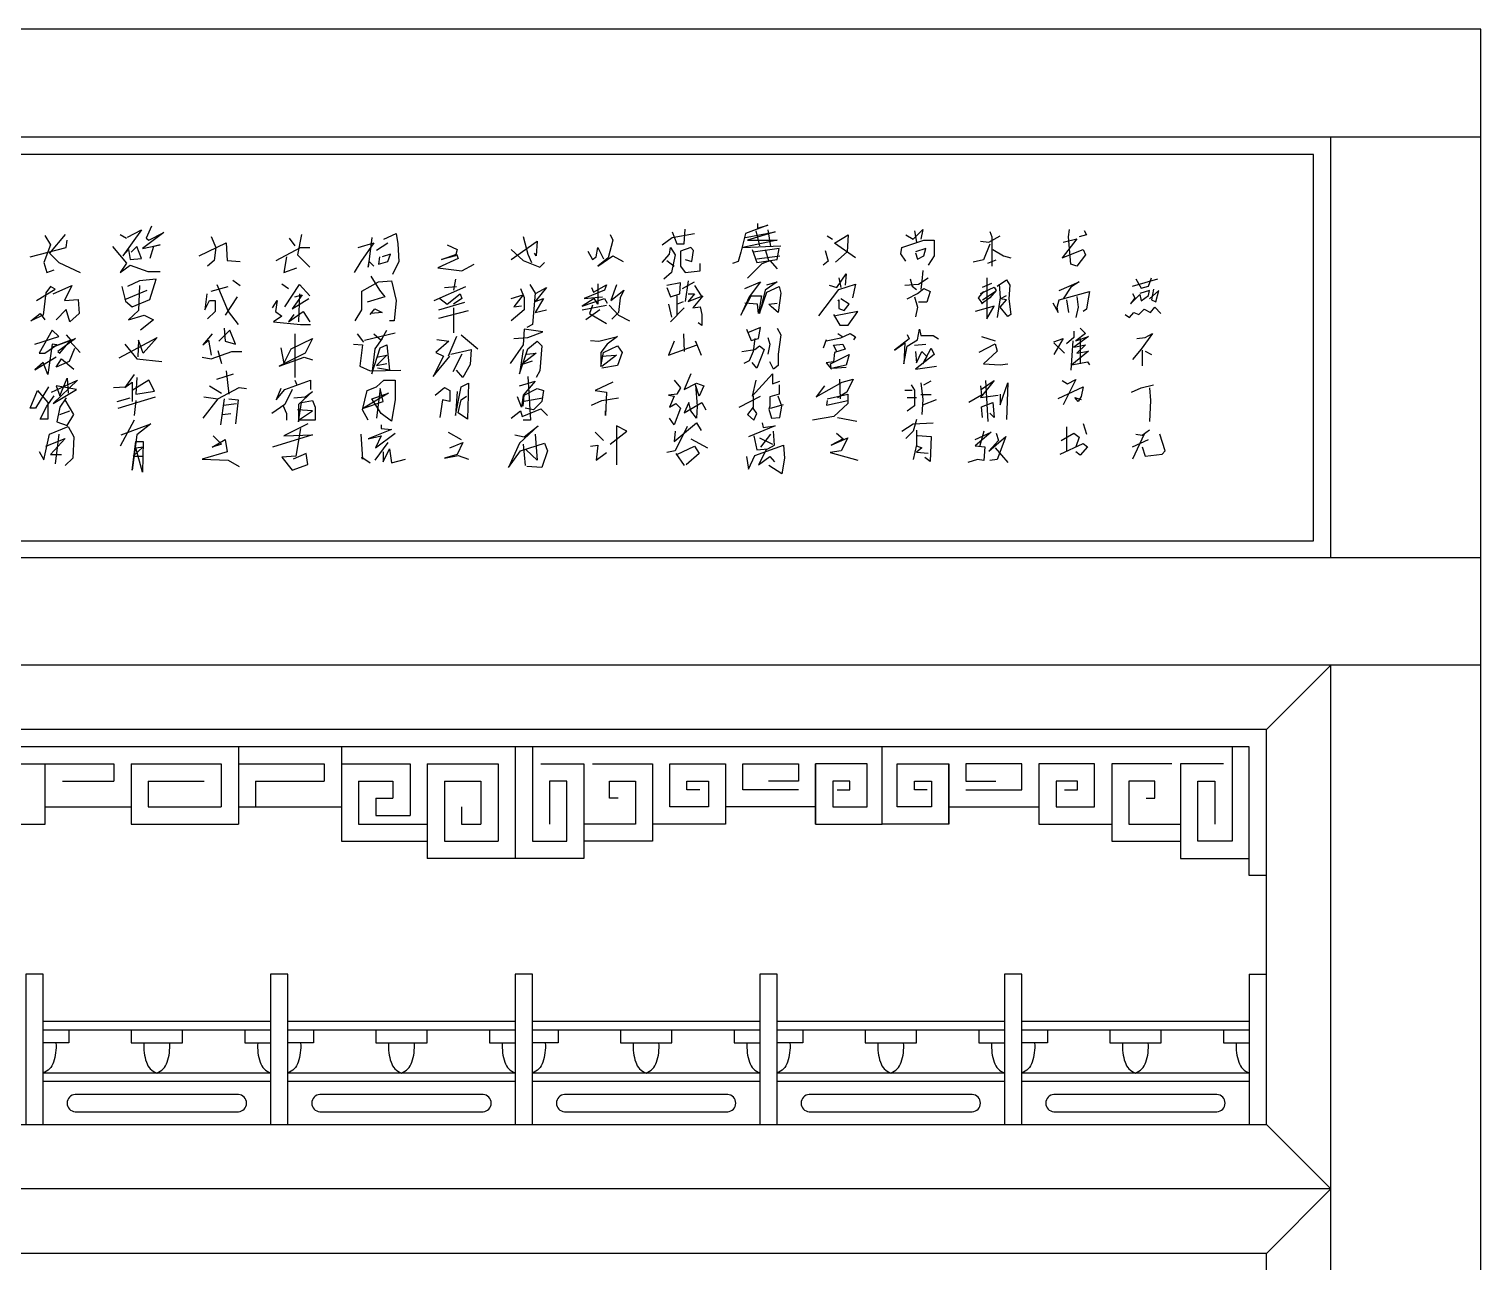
# Model space of a CAD drawing. Header units: metres. Extents: x 1185 to 5185, y 570 to 4070.
# Drawn here: x 3776 to 5185, y 2874 to 4070 of the extents above; entities that cross this region are included whole.
import ezdxf

# ---------------------------------------------------------------- set-up
doc = ezdxf.new("R2010")
doc.units = ezdxf.units.M
for name, color, linetype in [('3', 3, 'Continuous'), ('4', 4, 'Continuous'), ('7', 7, 'Continuous')]:
    doc.layers.add(name, color=color, linetype=linetype)

msp = doc.modelspace()

# ---------------------------------------------------------------- linework, layer by layer
at = {"layer": '3'}
for p, q in [((3978.69, 3374.01), (3978.69, 3299.02)), ((4078.68, 3374.01), (4078.68, 3282.35)), ((4247.42, 3374.01), (4247.42, 3265.69)), ((3732.87, 3357.35), (3857.86, 3357.35)), ((3857.86, 3357.35), (3857.86, 3340.68)), ((3874.53, 3357.35), (3874.53, 3299.02)), ((3874.53, 3357.35), (3962.02, 3357.35)), ((3962.02, 3357.35), (3962.02, 3315.68)), ((3978.69, 3357.35), (4062.01, 3357.35)), ((4062.01, 3357.35), (4062.01, 3340.68)), ((4078.68, 3357.35), (4145.34, 3357.35)), ((4145.34, 3357.35), (4145.34, 3307.35)), ((4162.01, 3357.35), (4230.75, 3357.35)), ((4162.01, 3357.35), (4162.01, 3265.69)), ((4230.75, 3357.35), (4230.75, 3282.35)), ((4397.41, 3357.35), (4451.57, 3357.35)), ((4397.41, 3315.68), (4397.41, 3357.35)), ((4451.57, 3357.35), (4451.57, 3299.02)), ((4755.71, 3357.35), (4755.71, 3299.02)), ((4809.87, 3357.35), (4755.71, 3357.35)), ((4809.87, 3315.68), (4809.87, 3357.35)), ((3807.87, 3340.68), (3857.86, 3340.68)), ((3891.19, 3340.68), (3891.19, 3315.68)), ((3891.19, 3340.68), (3945.36, 3340.68)), ((3995.35, 3340.68), (4062.01, 3340.68)), ((3995.35, 3340.68), (3995.35, 3315.68)), ((4095.35, 3340.68), (4095.35, 3299.02)), ((4095.35, 3340.68), (4128.68, 3340.68)), ((4128.68, 3340.68), (4128.68, 3324.01)), ((4178.67, 3340.68), (4214.09, 3340.68)), ((4178.67, 3340.68), (4178.67, 3282.35)), ((4214.09, 3340.68), (4214.09, 3299.02)), ((4414.07, 3340.68), (4434.9, 3340.68)), ((4414.07, 3332.35), (4414.07, 3340.68)), ((4434.9, 3340.68), (4434.9, 3315.68)), ((4772.38, 3340.68), (4772.38, 3315.68)), ((4793.21, 3340.68), (4772.38, 3340.68)), ((4793.21, 3332.35), (4793.21, 3340.68)), ((4426.57, 3332.35), (4414.07, 3332.35)), ((4780.71, 3332.35), (4793.21, 3332.35)), ((3791.2, 3315.68), (3874.53, 3315.68)), ((3891.19, 3315.68), (3962.02, 3315.68)), ((3978.69, 3315.68), (4078.68, 3315.68)), ((4112.01, 3324.01), (4112.01, 3307.35)), ((4112.01, 3324.01), (4128.68, 3324.01)), ((4195.34, 3315.68), (4195.34, 3299.02)), ((4434.9, 3315.68), (4397.41, 3315.68)), ((4539.06, 3315.68), (4451.57, 3315.68)), ((4668.22, 3315.68), (4755.71, 3315.68)), ((4772.38, 3315.68), (4809.87, 3315.68)), ((3874.53, 3299.02), (3978.69, 3299.02)), ((4095.35, 3299.02), (4162.01, 3299.02)), ((4112.01, 3307.35), (4145.34, 3307.35)), ((4195.34, 3299.02), (4214.09, 3299.02)), ((4451.57, 3299.02), (4380.74, 3299.02)), ((4755.71, 3299.02), (4826.54, 3299.02)), ((4178.67, 3282.35), (4230.75, 3282.35)), ((4009.94, 3099.03), (3789.12, 3099.03)), ((4247.42, 3099.03), (4026.6, 3099.03)), ((4484.9, 3099.03), (4264.08, 3099.03)), ((4722.38, 3099.03), (4501.56, 3099.03)), ((4959.86, 3099.03), (4739.05, 3099.03)), ((4009.94, 3057.37), (3789.12, 3057.37)), ((4009.94, 3049.04), (3789.12, 3049.04)), ((4247.42, 3057.37), (4026.6, 3057.37)), ((4247.42, 3049.04), (4026.6, 3049.04)), ((4484.9, 3057.37), (4264.08, 3057.37)), ((4484.9, 3049.04), (4264.08, 3049.04)), ((4722.38, 3057.37), (4501.56, 3057.37)), ((4722.38, 3049.04), (4501.56, 3049.04)), ((4959.86, 3057.37), (4739.05, 3057.37)), ((4959.86, 3049.04), (4739.05, 3049.04))]:
    msp.add_line(p, q, dxfattribs=at)
msp.add_lwpolyline([(1347.64, 3573.83), (5022.36, 3573.83), (5022.36, 3948.8), (1347.64, 3948.8)], close=True, dxfattribs=at)
for points in [[(3894.53, 3879.17), (3889.13, 3867.47), (3891.83, 3865.67), (3906.24, 3872.87), (3885.52, 3857.56), (3902.64, 3861.16), (3896.33, 3859.36), (3892.73, 3847.66)], [(4399.87, 3873.71), (4404.37, 3862.01), (4411.58, 3862.01), (4412.48, 3876.41)], [(4482.76, 3881.82), (4482.76, 3877.32), (4492.67, 3880.02), (4471.05, 3871.91), (4466.54, 3853.9), (4463.84, 3844.9), (4458.43, 3843.1)], [(4626.73, 3870.72), (4633.86, 3866.64), (4643.04, 3875.81), (4641, 3866.64)], [(4779.46, 3863.73), (4792.71, 3866.78), (4778.44, 3848.45), (4798.82, 3856.6), (4800.86, 3851.51), (4792.71, 3840.3), (4786.59, 3842.34), (4784.56, 3868.82), (4785.57, 3875.95)], [(3776.5, 3849.46), (3811.64, 3858.46), (3812.54, 3865.67)], [(3790.91, 3870.17), (3796.32, 3861.16), (3790.01, 3844.06), (3792.71, 3834.15), (3799.92, 3836.85)], [(3810.73, 3871.07), (3795.42, 3853.06), (3804.43, 3844.06), (3825.15, 3834.15)], [(3863.9, 3871.07), (3870.2, 3867.47)], [(3871.1, 3868.37), (3884.62, 3875.57), (3866.6, 3850.36), (3872.01, 3856.66), (3873.81, 3846.76), (3884.62, 3847.66), (3880.11, 3859.36), (3874.71, 3853.96)], [(3940.75, 3850.33), (3966.88, 3862.93), (3967.78, 3845.82), (3980.4, 3844.92)], [(3952.46, 3869.24), (3956.97, 3858.43), (3955.17, 3845.82), (3948.86, 3840.42)], [(4028.15, 3867.43), (4033.56, 3860.23)], [(4039.87, 3871.04), (4036.26, 3851.23), (4047.98, 3839.52)], [(4094.83, 3858.43), (4110.15, 3862.93), (4097.53, 3844.92), (4091.22, 3834.12)], [(4108.34, 3868.33), (4104.74, 3839.52), (4105.64, 3844.92), (4110.15, 3840.42)], [(4112.85, 3855.73), (4123.66, 3862.93)], [(4120.06, 3866.53), (4131.77, 3871.94), (4133.57, 3862.03), (4134.47, 3844.92), (4128.17, 3832.32)], [(4243.5, 3846.72), (4268.73, 3864.73), (4267.83, 3850.33), (4266.03, 3853.03)], [(4255.21, 3869.24), (4259.72, 3852.13), (4263.32, 3844.02)], [(4339.5, 3871.01), (4342.2, 3865.61), (4337.7, 3848.5), (4327.78, 3840.4), (4342.2, 3850.3), (4352.11, 3844.9)], [(4389.96, 3861.11), (4399.87, 3868.31), (4421.49, 3871.91)], [(4471.05, 3868.31), (4499.88, 3873.71), (4472.85, 3865.61), (4501.68, 3865.61), (4468.35, 3858.41), (4505.29, 3860.21)], [(4480.96, 3874.61), (4484.57, 3860.21)], [(4492.67, 3875.51), (4495.38, 3859.31)], [(4550.29, 3869.7), (4555.39, 3866.64)], [(4577.81, 3848.31), (4557.43, 3862.57), (4570.67, 3870.72), (4569.66, 3854.42), (4558.44, 3844.24)], [(4626.73, 3845.26), (4621.63, 3852.39), (4622.65, 3858.5), (4644.06, 3865.63), (4654.25, 3865.63), (4654.25, 3850.35), (4648.13, 3841.18)], [(4634.88, 3874.79), (4636.92, 3863.59)], [(4708.12, 3861.69), (4702, 3846.42), (4691.81, 3844.38)], [(4698.94, 3864.75), (4707.1, 3863.73), (4718.31, 3869.84)], [(4708.12, 3873.91), (4710.16, 3868.82), (4710.16, 3840.3)], [(4799.84, 3874.93), (4801.88, 3870.86), (4794.75, 3868.82)], [(3856.69, 3859.36), (3870.2, 3843.16), (3863.9, 3834.15), (3873.81, 3841.36), (3890.93, 3835.05), (3902.64, 3835.05)], [(4015.54, 3845.82), (4038.96, 3858.43), (4047.98, 3858.43)], [(4025.45, 3849.43), (4022.75, 3834.12), (4035.36, 3838.62)], [(4115.55, 3849.43), (4114.65, 3842.22), (4123.66, 3844.92), (4126.37, 3852.13), (4118.26, 3849.43)], [(4181.33, 3861.13), (4191.24, 3856.63), (4189.44, 3850.33), (4175.92, 3846.72), (4190.34, 3852.13), (4192.14, 3847.63), (4172.32, 3838.62), (4195.75, 3835.92), (4207.46, 3842.22)], [(4243.5, 3856.63), (4255.21, 3845.82), (4271.43, 3839.52), (4275.94, 3844.02)], [(4317.87, 3854.8), (4322.38, 3846.7), (4325.98, 3849.4), (4327.78, 3858.41), (4333.19, 3847.6)], [(4389.96, 3844), (4397.16, 3852.1), (4398.07, 3858.41), (4402.57, 3851.2), (4398.97, 3834.1), (4391.76, 3827.79)], [(4412.48, 3846.7), (4418.79, 3844.9), (4420.59, 3855.71), (4417.89, 3858.41), (4407.98, 3854.8), (4407.98, 3840.4), (4412.48, 3834.1), (4426.9, 3835.9), (4426.9, 3843.1)], [(4477.36, 3856.61), (4481.86, 3844), (4501.68, 3846.7), (4503.49, 3857.51), (4478.26, 3853.9)], [(4481.86, 3847.6), (4504.39, 3850.3)], [(4489.97, 3856.61), (4493.58, 3844.9)], [(4548.25, 3855.44), (4551.31, 3845.26), (4546.21, 3841.18)], [(4635.9, 3853.4), (4637.94, 3847.29), (4644.06, 3850.35), (4646.09, 3857.48), (4635.9, 3854.42)], [(4711.17, 3856.6), (4721.37, 3850.49), (4728.5, 3848.45)], [(4394.46, 3845.8), (4401.67, 3840.4)], [(4472.85, 3828.69), (4487.27, 3843.1), (4494.48, 3845.8), (4501.68, 3837.7)], [(4643.04, 3836.09), (4642.02, 3825.91), (4641, 3817.76)], [(4706.08, 3843.36), (4714.23, 3846.42)], [(3782.8, 3807.14), (3800.82, 3817.94), (3796.32, 3820.65), (3791.81, 3814.34), (3789.11, 3792.73), (3777.4, 3787.33), (3786.41, 3794.53), (3790.91, 3788.23)], [(3799.02, 3813.44), (3817.04, 3821.55), (3809.83, 3807.14), (3823.35, 3808.04), (3824.25, 3794.53), (3815.24, 3786.43), (3811.64, 3798.14), (3801.72, 3788.23)], [(3865.7, 3820.65), (3869.3, 3806.24), (3875.61, 3800.84), (3892.73, 3808.04), (3899.04, 3827.85), (3882.82, 3826.05), (3871.1, 3820.65)], [(3882.82, 3821.55), (3881.92, 3797.24), (3872.01, 3788.23), (3887.32, 3792.73), (3896.33, 3788.23), (3883.72, 3778.33)], [(3952.46, 3816.11), (3968.68, 3820.61)], [(3957.87, 3822.41), (3968.68, 3796.3), (3978.6, 3783.7)], [(3973.19, 3826.92), (3980.4, 3821.51)], [(4020.94, 3823.31), (4027.25, 3818.81)], [(4023.65, 3800.8), (4038.06, 3822.41), (4047.98, 3811.61)], [(4092.13, 3787.3), (4098.43, 3798.1), (4098.43, 3816.11), (4114.65, 3825.11), (4127.27, 3826.02), (4131.77, 3807.11), (4129.97, 3787.3), (4125.46, 3787.3)], [(4107.44, 3830.52), (4115.55, 3817.01), (4120.96, 3810.71), (4103.84, 3805.31)], [(4168.71, 3807.11), (4199.35, 3820.61)], [(4178.63, 3819.71), (4190.34, 3820.61)], [(4189.44, 3827.82), (4187.64, 3817.01)], [(4261.52, 3822.41), (4266.93, 3814.31), (4264.22, 3783.7), (4258.82, 3780.99)], [(4267.83, 3814.31), (4277.74, 3819.71), (4266.93, 3806.21), (4275.04, 3808.91), (4266.93, 3795.4), (4277.74, 3798.1)], [(4327.78, 3823.29), (4327.78, 3803.48), (4324.18, 3808.88), (4312.47, 3801.68), (4334.09, 3808.88), (4336.79, 3804.38)], [(4321.48, 3819.69), (4323.28, 3815.19), (4335.89, 3822.39), (4334.09, 3816.99), (4314.27, 3808.88), (4332.29, 3810.68)], [(4345.81, 3822.39), (4340.4, 3807.08), (4353.01, 3816.99), (4349.41, 3809.78), (4347.61, 3795.38), (4341.3, 3789.07)], [(4394.46, 3819.69), (4398.07, 3810.68), (4407.08, 3813.39), (4407.98, 3824.19), (4394.46, 3821.49)], [(4409.78, 3818.79), (4421.49, 3825.09)], [(4415.19, 3825.99), (4412.48, 3806.18)], [(4421.49, 3821.49), (4427.8, 3811.59)], [(4470.15, 3818.79), (4485.47, 3825.09), (4474.65, 3810.68), (4466.54, 3792.68), (4476.46, 3811.59), (4486.37, 3811.59), (4483.66, 3794.48), (4482.76, 3803.48), (4470.15, 3804.38)], [(4491.77, 3822.39), (4501.68, 3825.09), (4489.97, 3816.99), (4484.57, 3794.48), (4491.77, 3815.19), (4503.49, 3820.59), (4505.29, 3814.29), (4502.59, 3795.38), (4496.28, 3800.78), (4493.58, 3803.48), (4501.68, 3804.38)], [(4542.14, 3792.3), (4561.5, 3817.76), (4577.81, 3822.85), (4574.75, 3809.61)], [(4552.33, 3821.83), (4559.46, 3819.8), (4568.64, 3833.04), (4567.62, 3821.83)], [(4561.5, 3828.96), (4563.54, 3819.8)], [(4625.71, 3821.83), (4638.96, 3822.85), (4648.13, 3828.96)], [(4630.81, 3827.94), (4632.84, 3820.81), (4636.92, 3817.76)], [(4705.06, 3829.1), (4705.06, 3789.38), (4712.19, 3801.6), (4693.85, 3796.51)], [(4698.94, 3813.82), (4712.19, 3819.94), (4714.23, 3816.88), (4708.12, 3809.75), (4699.96, 3803.64)], [(4700.98, 3819.94), (4710.16, 3824.01)], [(4715.25, 3820.95), (4724.42, 3827.06), (4727.48, 3821.97), (4726.46, 3808.73), (4728.5, 3793.46), (4725.44, 3791.42), (4718.31, 3800.58), (4724.42, 3807.71), (4718.31, 3808.73), (4724.42, 3811.79)], [(4717.29, 3822.99), (4718.31, 3809.75), (4715.25, 3790.4)], [(4775.38, 3816.88), (4794.75, 3825.03), (4786.59, 3819.94), (4779.46, 3808.73)], [(4846.72, 3820.95), (4871.19, 3828.08)], [(4849.78, 3828.08), (4854.88, 3818.92), (4862.01, 3820.95), (4865.07, 3829.1)], [(3868.4, 3808.04), (3890.03, 3817.04)], [(3947.96, 3813.41), (3946.16, 3798.1), (3950.66, 3807.11), (3956.07, 3807.11), (3956.07, 3796.3), (3948.86, 3789.1)], [(3977.69, 3810.71), (3965.98, 3792.7)], [(4011.93, 3799.9), (4016.44, 3807.11), (4014.64, 3796.3), (4020.94, 3791.8), (4012.83, 3786.4), (4038.96, 3783.7), (4048.88, 3783.7)], [(4033.56, 3810.71), (4040.77, 3812.51), (4030.86, 3799), (4047.07, 3808.91)], [(4038.06, 3813.41), (4037.16, 3786.4)], [(4173.22, 3798.1), (4198.45, 3805.31)], [(4174.12, 3808.91), (4181.33, 3803.51), (4193.94, 3813.41), (4195.75, 3808.91), (4187.64, 3803.51)], [(4252.51, 3818.81), (4256.11, 3809.81), (4256.11, 3798.1), (4243.5, 3787.3)], [(4243.5, 3808.91), (4255.21, 3812.51), (4246.2, 3800.8), (4253.41, 3801.7)], [(4404.37, 3811.59), (4404.37, 3792.68)], [(4404.37, 3803.48), (4410.68, 3806.18)], [(4415.19, 3813.39), (4421.49, 3813.39), (4415.19, 3806.18), (4429.6, 3811.59), (4419.69, 3799.88), (4426.9, 3800.78), (4428.7, 3793.58), (4428.7, 3782.77), (4425.1, 3785.47)], [(4560.48, 3806.56), (4561.5, 3807.57), (4561.5, 3799.43), (4566.6, 3797.39), (4571.69, 3803.5), (4563.54, 3808.59)], [(4627.75, 3808.59), (4637.94, 3813.68), (4644.06, 3818.78), (4650.17, 3815.72), (4647.11, 3805.54), (4638.96, 3805.54)], [(4634.88, 3810.63), (4637.94, 3800.44), (4635.9, 3791.28)], [(4702, 3815.86), (4696.91, 3809.75), (4700.98, 3803.64)], [(4700.98, 3807.71), (4713.21, 3815.86)], [(4769.27, 3804.66), (4774.36, 3795.49), (4773.34, 3800.58), (4775.38, 3807.71), (4804.94, 3815.86), (4802.9, 3804.66), (4801.88, 3798.55), (4798.82, 3796.51)], [(4782.52, 3807.71), (4784.56, 3795.49)], [(4792.71, 3810.77), (4793.73, 3800.58), (4791.69, 3790.4)], [(4846.72, 3813.82), (4848.76, 3809.75), (4844.69, 3803.64), (4853.86, 3812.81), (4854.88, 3806.7), (4862.01, 3811.79), (4863.03, 3816.88), (4853.86, 3813.82)], [(4867.11, 3817.9), (4865.07, 3807.71), (4869.15, 3805.68), (4872.2, 3816.88), (4863.03, 3808.73)], [(4032.66, 3793.6), (4027.25, 3786.4), (4041.67, 3796.3)], [(4041.67, 3796.3), (4047.98, 3786.4)], [(4106.54, 3793.6), (4111.05, 3799), (4118.26, 3795.4), (4107.44, 3794.5)], [(4173.22, 3790), (4202.05, 3797.2)], [(4187.64, 3799.9), (4187.64, 3775.59)], [(4312.47, 3798.08), (4335.89, 3802.58)], [(4329.59, 3798.08), (4316.07, 3788.17)], [(4322.38, 3802.58), (4319.68, 3794.48), (4335.89, 3784.57)], [(4338.6, 3802.58), (4347.61, 3792.68), (4358.42, 3787.27)], [(4396.26, 3803.48), (4398.97, 3790.88)], [(4398.07, 3786.37), (4411.58, 3799.88)], [(4556.41, 3793.32), (4562.52, 3783.13), (4570.67, 3783.13), (4579.85, 3796.37), (4558.44, 3792.3)], [(4839.59, 3793.46), (4843.67, 3790.4), (4847.74, 3795.49), (4852.84, 3793.46), (4857.94, 3798.55), (4864.05, 3795.49), (4868.13, 3800.58), (4874.24, 3794.47)], [(3781, 3764.82), (3804.43, 3772.02), (3798.12, 3778.33), (3785.51, 3755.82), (3790.91, 3755.82), (3802.63, 3763.92), (3798.12, 3764.82), (3793.61, 3735.11), (3789.11, 3746.81), (3781, 3739.61), (3801.72, 3752.21)], [(3965.08, 3780.09), (3965.98, 3767.49), (3975.89, 3764.79), (3970.49, 3778.29), (3959.67, 3767.49)], [(4110.15, 3774.69), (4117.35, 3768.39), (4122.76, 3778.29)], [(4246.2, 3770.19), (4259.72, 3771.09), (4274.14, 3776.49), (4256.11, 3779.19), (4255.21, 3763.89), (4242.6, 3745.88)], [(4471.95, 3779.17), (4476.46, 3768.37), (4483.66, 3770.17), (4485.47, 3780.97), (4472.85, 3775.57)], [(4501.68, 3780.07), (4505.29, 3773.77), (4502.59, 3754.86), (4502.59, 3744.05), (4498.08, 3740.45), (4494.48, 3747.66)], [(4627.75, 3773.96), (4629.79, 3769.89), (4615.52, 3758.69), (4625.71, 3765.82), (4624.69, 3745.45), (4627.75, 3762.76), (4637.94, 3768.87), (4639.98, 3779.06), (4641, 3772.95), (4653.23, 3772.95), (4658.32, 3769.89)], [(4789.65, 3777.16), (4789.65, 3771.05), (4782.52, 3764.94)], [(4795.77, 3780.22), (4800.86, 3775.12), (4791.69, 3767.99), (4803.92, 3772.07), (4789.65, 3761.88), (4800.86, 3763.92), (4792.71, 3755.77), (4803.92, 3757.81), (4787.61, 3744.57), (4802.9, 3747.62), (4804.94, 3744.57)], [(3811.64, 3773.82), (3816.14, 3768.42), (3799.02, 3762.12), (3820.65, 3770.22), (3803.53, 3757.62), (3805.33, 3755.82), (3815.24, 3767.52), (3825.15, 3756.72)], [(3862.99, 3751.31), (3899.94, 3771.12), (3886.42, 3755.82), (3881.92, 3768.42), (3881.02, 3752.21)], [(3868.4, 3764.82), (3880.11, 3750.41), (3904.44, 3747.71)], [(3953.37, 3774.69), (3944.36, 3763.89), (3949.76, 3768.39), (3952.46, 3753.98)], [(4020.04, 3761.19), (4022.75, 3745.88), (4029.95, 3760.29), (4050.68, 3770.19), (4043.47, 3755.78), (4018.24, 3743.18), (4042.57, 3752.18), (4050.68, 3749.48)], [(4033.56, 3774.69), (4033.56, 3732.37)], [(4090.32, 3764.79), (4099.33, 3763.89), (4096.63, 3743.18), (4106.54, 3738.68), (4136.28, 3739.58)], [(4093.93, 3774.69), (4100.24, 3766.59)], [(4101.14, 3768.39), (4130.87, 3775.59)], [(4118.26, 3770.19), (4111.05, 3760.29), (4108.34, 3735.97), (4116.45, 3761.19), (4122.76, 3763.89), (4125.46, 3739.58), (4113.75, 3741.38)], [(4171.42, 3769.29), (4183.13, 3767.49), (4170.52, 3756.68), (4177.72, 3753.08), (4167.81, 3733.27), (4184.03, 3753.08)], [(4190.34, 3771.99), (4182.23, 3753.08)], [(4194.84, 3773.79), (4211.06, 3760.29)], [(4255.21, 3759.38), (4251.61, 3735.97), (4259.72, 3760.29), (4268.73, 3767.49), (4273.23, 3762.99), (4271.43, 3738.68), (4267.83, 3732.37)], [(4320.58, 3768.37), (4328.69, 3767.46), (4346.71, 3771.97), (4336.79, 3764.76), (4330.49, 3756.66), (4330.49, 3743.15), (4333.19, 3756.66), (4346.71, 3762.96), (4351.21, 3756.66), (4346.71, 3744.05), (4331.39, 3741.35)], [(4401.67, 3767.46), (4396.26, 3753.96), (4424.2, 3763.86), (4422.39, 3767.46), (4427.8, 3753.96)], [(4410.68, 3774.67), (4411.58, 3757.56)], [(4467.45, 3757.56), (4480.06, 3759.36), (4484.57, 3762.96), (4489.07, 3759.36), (4481.86, 3741.35), (4477.36, 3746.76)], [(4480.06, 3770.17), (4478.26, 3757.56), (4474.65, 3748.56), (4469.25, 3745.86)], [(4492.67, 3771.07), (4494.48, 3764.76), (4492.67, 3754.86)], [(4549.27, 3768.87), (4546.21, 3760.72)], [(4549.27, 3767.85), (4563.54, 3770.91), (4572.71, 3774.98), (4577.81, 3771.93), (4575.77, 3768.87)], [(4559.46, 3757.67), (4556.41, 3763.78), (4565.58, 3764.8), (4567.62, 3759.71), (4557.43, 3756.65), (4556.41, 3747.48), (4549.27, 3746.47), (4554.37, 3740.36), (4553.35, 3745.45), (4571.69, 3754.61), (4568.64, 3744.43), (4555.39, 3741.37), (4568.64, 3742.39)], [(4560.48, 3774.98), (4565.58, 3771.93)], [(4634.88, 3763.78), (4646.09, 3764.8)], [(4697.93, 3756.79), (4713.21, 3764.94), (4715.25, 3757.81), (4702, 3745.59), (4718.31, 3744.57), (4725.44, 3745.59)], [(4699.96, 3772.07), (4713.21, 3767.99)], [(4770.29, 3766.98), (4779.46, 3770.03), (4770.29, 3754.75)], [(4770.29, 3765.96), (4780.48, 3755.77)], [(4788.63, 3767.99), (4786.59, 3739.48)], [(4795.77, 3770.03), (4795.77, 3745.59)], [(4850.8, 3770.03), (4858.95, 3771.05), (4866.09, 3775.12), (4854.88, 3759.85), (4846.72, 3749.66)], [(3819.75, 3760.32), (3814.34, 3747.71), (3801.72, 3742.31), (3807.13, 3750.41), (3818.84, 3740.51)], [(3943.45, 3752.18), (3952.46, 3750.38), (3972.29, 3757.58), (3982.2, 3757.58)], [(3958.77, 3758.48), (3962.38, 3745.88)], [(4112.85, 3752.18), (4122.76, 3753.98), (4112.85, 3744.08), (4122.76, 3745.88)], [(4184.93, 3754.88), (4204.76, 3759.38), (4203.85, 3744.98), (4196.65, 3732.37), (4190.34, 3739.58)], [(4195.75, 3754.88), (4186.73, 3737.78)], [(4258.82, 3754.88), (4267.83, 3755.78), (4253.41, 3744.98), (4264.22, 3748.58)], [(4330.49, 3753.06), (4345.81, 3753.96), (4331.39, 3743.15)], [(4635.9, 3757.67), (4636.92, 3746.47), (4642.02, 3757.67), (4647.11, 3752.58), (4643.04, 3745.45), (4651.19, 3760.72), (4654.25, 3754.61), (4635.9, 3740.36), (4656.29, 3743.41)], [(4855.9, 3758.83), (4855.9, 3743.55)], [(4858.95, 3757.81), (4865.07, 3754.75)], [(3877.41, 3735.11), (3868.4, 3722.5), (3875.61, 3727.9), (3875.61, 3709)], [(3957.87, 3730.57), (3974.09, 3735.97)], [(3966.88, 3738.68), (3969.58, 3716.17)], [(4417.89, 3735.95), (4411.58, 3720.64), (4423.29, 3726.95), (4430.5, 3724.25), (4426, 3714.34), (4422.39, 3725.15), (4424.2, 3704.44), (4423.29, 3692.73), (4417.89, 3699.93), (4416.09, 3708.04), (4411.58, 3698.13), (4428.7, 3708.04), (4432.3, 3700.83)], [(4480.96, 3729.65), (4477.36, 3714.34), (4497.18, 3735.95), (4497.18, 3726.05), (4504.39, 3728.75)], [(3794.52, 3723.4), (3781.9, 3702.69), (3776.5, 3702.69), (3783.7, 3719.8), (3793.61, 3708.09), (3793.61, 3691.89), (3786.41, 3691.89), (3792.71, 3704.49), (3799.92, 3714.4)], [(3797.22, 3718), (3822.45, 3729.7), (3799.02, 3707.19), (3821.55, 3720.7), (3801.72, 3724.3), (3805.33, 3714.4), (3812.54, 3731.51), (3813.44, 3717.1)], [(3857.59, 3722.5), (3869.3, 3723.4)], [(3880.11, 3732.41), (3879.21, 3716.2), (3897.23, 3718.9), (3891.83, 3729.7), (3875.61, 3719.8)], [(3945.26, 3713.46), (3958.77, 3711.66), (3979.5, 3722.47), (3986.7, 3721.57)], [(3950.66, 3724.27), (3962.38, 3717.07)], [(4030.86, 3720.67), (4023.65, 3706.26), (4011.03, 3697.26)], [(4020.04, 3721.57), (4015.54, 3710.76), (4023.65, 3720.67), (4048.88, 3729.67), (4048.88, 3720.67)], [(4033.56, 3729.67), (4035.36, 3725.17)], [(4104.74, 3690.95), (4099.33, 3700.86), (4103.84, 3719.77), (4112.85, 3723.37), (4120.06, 3729.67), (4130.87, 3729.67), (4130.87, 3710.76), (4127.27, 3690.05), (4117.35, 3697.26), (4108.34, 3711.66), (4124.56, 3717.07), (4100.24, 3702.66), (4119.16, 3708.96), (4116.45, 3721.57), (4112.85, 3692.75)], [(4169.62, 3715.26), (4178.63, 3722.47), (4184.03, 3719.77), (4184.03, 3708.96), (4176.82, 3710.76), (4174.12, 3693.65)], [(4191.24, 3718.87), (4189.44, 3695.46), (4194.84, 3723.37), (4202.05, 3726.97), (4201.15, 3691.85), (4192.14, 3698.16), (4194.84, 3710.76), (4200.25, 3714.36)], [(4251.61, 3724.27), (4266.93, 3728.77), (4255.21, 3715.26), (4253.41, 3703.56), (4249.81, 3713.46)], [(4259.72, 3733.27), (4262.42, 3690.95), (4255.21, 3690.95)], [(4255.21, 3704.46), (4256.11, 3715.26), (4268.73, 3721.57), (4275.04, 3719.77), (4273.23, 3708.96), (4265.13, 3700.86), (4257.02, 3702.66)], [(4342.2, 3727.85), (4325.08, 3719.74), (4335.89, 3717.94), (4334.99, 3695.43), (4334.99, 3699.93)], [(4401.67, 3729.65), (4407.98, 3722.44), (4404.37, 3716.14), (4396.26, 3715.24), (4401.67, 3714.34), (4397.16, 3703.54), (4403.47, 3707.14), (4407.98, 3702.64), (4401.67, 3686.43), (4397.16, 3692.73)], [(4503.49, 3725.15), (4503.49, 3716.14), (4494.48, 3713.44), (4494.48, 3704.44), (4493.58, 3701.73), (4496.28, 3692.73), (4504.39, 3693.63), (4506.19, 3704.44), (4502.59, 3714.34)], [(4547.64, 3724.25), (4539.53, 3713.44), (4564.76, 3727.85), (4575.57, 3730.55), (4569.26, 3717.94), (4560.25, 3712.54)], [(4562.05, 3730.55), (4562.96, 3711.64)], [(4631.83, 3725.08), (4634.88, 3719.99), (4634.88, 3704.71), (4627.75, 3699.62)], [(4641, 3727.12), (4643.04, 3710.82), (4642.02, 3696.56)], [(4644.06, 3725.08), (4651.19, 3729.15)], [(4698.94, 3724.2), (4699.96, 3715.03), (4687.73, 3707.9)], [(4699.96, 3721.14), (4712.19, 3729.29), (4698.94, 3713), (4716.27, 3715.03)], [(4704.04, 3729.29), (4706.08, 3689.57)], [(4718.31, 3716.05), (4718.31, 3705.87), (4725.44, 3727.25), (4724.42, 3691.61)], [(4774.36, 3711.98), (4793.73, 3721.14), (4798.82, 3723.18), (4796.79, 3714.01), (4793.73, 3708.92), (4790.67, 3713), (4796.79, 3710.96)], [(4778.44, 3729.29), (4783.54, 3726.24), (4791.69, 3730.31), (4779.46, 3705.87)], [(4845.71, 3718.09), (4854.88, 3722.16), (4867.11, 3725.22)], [(4863.03, 3722.16), (4864.05, 3709.94), (4863.03, 3689.57)], [(3811.64, 3712.6), (3805.33, 3703.59), (3802.63, 3689.19), (3812.54, 3685.58), (3818.84, 3696.39), (3810.73, 3710.8)], [(3861.19, 3709), (3873.81, 3712.6)], [(3862.09, 3702.69), (3898.14, 3713.5)], [(3879.21, 3709.9), (3877.41, 3695.49)], [(3958.77, 3711.66), (3944.36, 3692.75)], [(3965.08, 3711.66), (3961.48, 3686.45)], [(3964.18, 3705.36), (3976.79, 3707.16)], [(3969.58, 3711.66), (3978.6, 3710.76), (3975.89, 3687.35)], [(4032.66, 3712.56), (4043.47, 3713.46), (4050.68, 3718.87), (4037.16, 3706.26), (4037.16, 3689.15), (4039.87, 3708.06), (4050.68, 3709.86), (4053.38, 3703.56), (4053.38, 3690.95), (4037.16, 3690.95), (4050.68, 3699.96), (4036.26, 3700.86)], [(4254.31, 3708.96), (4274.14, 3712.56)], [(4321.48, 3705.34), (4331.39, 3709.84), (4347.61, 3712.54)], [(4464.74, 3703.54), (4485.47, 3714.34)], [(4478.26, 3714.34), (4478.26, 3703.54), (4472.85, 3696.33), (4479.16, 3690.93), (4481.86, 3697.23), (4478.26, 3702.64)], [(4550.34, 3711.64), (4570.16, 3716.14), (4570.16, 3707.14), (4556.65, 3694.53), (4535.92, 3690.93)], [(4550.34, 3709.84), (4549.44, 3705.34), (4570.16, 3709.84)], [(4625.71, 3719.99), (4632.84, 3719.99)], [(4627.75, 3712.86), (4636.92, 3712.86)], [(4641, 3715.91), (4651.19, 3715.91)], [(4643.04, 3705.73), (4656.29, 3710.82)], [(4700.98, 3693.65), (4699.96, 3703.83), (4711.17, 3707.9), (4712.19, 3693.65), (4708.12, 3697.72)], [(3805.33, 3696.39), (3815.24, 3699.99)], [(3963.28, 3696.36), (3971.39, 3697.26)], [(4021.84, 3705.36), (4025.45, 3697.26), (4025.45, 3690.95)], [(4243.5, 3692.75), (4252.51, 3699.96), (4254.31, 3694.56), (4272.33, 3701.76), (4278.64, 3695.46)], [(4495.38, 3702.64), (4507.99, 3706.24)], [(4560.25, 3693.63), (4579.17, 3690.03)], [(3785.51, 3660.37), (3790.01, 3652.27), (3795.42, 3677.48), (3813.44, 3684.68), (3818.84, 3674.78), (3817.94, 3654.07), (3810.73, 3646.87)], [(3877.41, 3690.99), (3863.9, 3665.78)], [(3864.8, 3676.58), (3893.63, 3687.39), (3880.11, 3676.58), (3875.61, 3642.36), (3879.21, 3670.28), (3886.42, 3670.28), (3885.52, 3640.56), (3879.21, 3663.97), (3886.42, 3664.88), (3876.51, 3655.87), (3886.42, 3655.87)], [(4046.17, 3687.35), (4022.75, 3675.65), (4050.68, 3676.55), (4011.93, 3664.84)], [(4038.96, 3682.85), (4034.46, 3655.84), (4020.94, 3654.94), (4030.86, 3642.33), (4046.17, 3647.73), (4044.37, 3658.54), (4031.76, 3653.14)], [(4117.35, 3686.45), (4117.35, 3682.85), (4127.27, 3681.95), (4104.74, 3672.95), (4117.35, 3675.65), (4111.95, 3663.94), (4130.87, 3678.35)], [(4182.23, 3679.25), (4194.84, 3672.05)], [(4247.1, 3676.55), (4256.11, 3674.75), (4269.63, 3685.55), (4251.61, 3668.44), (4240.8, 3645.03), (4252.51, 3661.24), (4275.94, 3668.44), (4278.64, 3661.24), (4273.23, 3645.03), (4258.82, 3645.93)], [(4325.08, 3679.22), (4333.19, 3671.12)], [(4339.5, 3667.52), (4355.72, 3680.13), (4345.81, 3685.53), (4345.81, 3647.71)], [(4414.28, 3684.63), (4402.57, 3661.22), (4394.46, 3659.42)], [(4402.57, 3680.13), (4401.67, 3670.22), (4423.29, 3688.23), (4427.8, 3681.03)], [(4487.27, 3688.23), (4488.17, 3683.73), (4499.88, 3685.53), (4473.75, 3674.72)], [(4479.16, 3675.62), (4481.86, 3662.12), (4492.67, 3663.02), (4498.98, 3666.62), (4498.08, 3680.13)], [(4622.65, 3680.27), (4633.86, 3687.4), (4653.23, 3688.41)], [(4636.92, 3691.47), (4633.86, 3680.27), (4626.73, 3673.14)], [(4636.92, 3681.28), (4636.92, 3667.03), (4633.86, 3652.77)], [(4693.99, 3672.12), (4709.28, 3679.25), (4693.99, 3666.01), (4703.17, 3664.99), (4702.15, 3651.75), (4696.03, 3652.77), (4686.86, 3649.71)], [(4702.15, 3680.27), (4698.07, 3664.99)], [(4777.42, 3671.24), (4789.65, 3678.37), (4794.75, 3674.29), (4791.69, 3665.13)], [(4782.52, 3684.48), (4782.52, 3661.05)], [(4798.82, 3687.53), (4801.88, 3677.35)], [(4849.78, 3677.35), (4855.9, 3676.33), (4863.03, 3681.42)], [(3791.81, 3665.78), (3810.73, 3672.98), (3796.32, 3657.67), (3807.13, 3657.67)], [(3804.43, 3677.48), (3800.82, 3648.67)], [(3954.27, 3675.65), (3962.38, 3667.54), (3953.37, 3664.84), (3965.98, 3672.05), (3967.78, 3660.34), (3943.45, 3653.14), (3968.68, 3652.24), (3979.5, 3645.93)], [(4097.53, 3677.45), (4099.33, 3653.14), (4098.43, 3654.94), (4106.54, 3649.53)], [(4123.66, 3669.34), (4111.05, 3652.24)], [(4184.03, 3663.94), (4196.65, 3669.34), (4191.24, 3657.64), (4178.63, 3654.04), (4192.14, 3656.74), (4202.05, 3653.14)], [(4255.21, 3667.54), (4257.02, 3646.83)], [(4266.93, 3677.45), (4268.73, 3652.24), (4257.92, 3662.14)], [(4320.58, 3665.72), (4327.78, 3666.62), (4325.98, 3652.21), (4335.89, 3659.42)], [(4404.37, 3657.61), (4421.49, 3665.72), (4426, 3658.52), (4413.38, 3647.71)], [(4417.89, 3672.92), (4434.11, 3663.92)], [(4471.95, 3655.81), (4473.75, 3643.21), (4480.06, 3656.71), (4507.99, 3666.62), (4508.89, 3654.01), (4506.19, 3638.71), (4493.58, 3646.81)], [(4484.57, 3673.82), (4497.18, 3667.52)], [(4495.38, 3677.42), (4485.47, 3664.82)], [(4559.35, 3678.32), (4565.66, 3672.92), (4553.95, 3666.62), (4570.16, 3673.82), (4563.86, 3661.22), (4553.04, 3659.42), (4580.08, 3652.21)], [(4636.92, 3666.01), (4642.02, 3663.97), (4636.92, 3659.9), (4648.13, 3658.88)], [(4637.94, 3676.19), (4651.19, 3675.17), (4650.17, 3650.73), (4645.07, 3654.8)], [(4714.38, 3678.23), (4716.42, 3671.1), (4707.24, 3660.91), (4723.55, 3675.17), (4715.4, 3652.77), (4708.26, 3651.75)], [(4776.4, 3658), (4798.82, 3668.18), (4802.9, 3665.13), (4795.77, 3656.98), (4791.69, 3660.04)], [(4857.94, 3677.35), (4846.72, 3652.91)], [(4846.72, 3665.13), (4862.01, 3672.26)], [(4855.9, 3665.13), (4858.95, 3655.96), (4875.26, 3658), (4878.32, 3661.05), (4873.22, 3677.35)], [(4119.16, 3660.34), (4119.16, 3650.44), (4125.46, 3663.04), (4127.27, 3649.53), (4140.78, 3653.14)], [(4403.47, 3658.52), (4411.58, 3646.81)], [(4490.87, 3662.12), (4483.66, 3647.71), (4494.48, 3655.81), (4498.98, 3650.41)], [(4713.36, 3663.97), (4725.59, 3649.71)], [(5039.02, 3453.17), (4976.53, 3390.68)], [(4264.08, 3374.01), (4264.08, 3282.35), (4297.41, 3282.35), (4297.41, 3340.68), (4280.75, 3340.68), (4280.75, 3299.02)], [(4668.22, 3299.02), (4668.22, 3357.35), (4668.22, 3299.02), (4603.64, 3299.02), (4603.64, 3374.01)], [(4943.2, 3374.01), (4943.2, 3282.35), (4909.87, 3282.35), (4909.87, 3340.68), (4926.53, 3340.68), (4926.53, 3299.02)], [(3716.21, 3299.02), (3791.2, 3299.02), (3791.2, 3357.35)], [(4272.42, 3357.35), (4314.08, 3357.35), (4314.08, 3265.69), (4247.42, 3265.69)], [(4322.41, 3357.35), (4380.74, 3357.35), (4380.74, 3282.35), (4314.08, 3282.35)], [(4522.4, 3332.35), (4468.23, 3332.35), (4468.23, 3357.35), (4522.4, 3357.35), (4522.4, 3340.68), (4493.23, 3340.68)], [(4539.06, 3299.02), (4539.06, 3357.35), (4539.06, 3299.02), (4603.64, 3299.02), (4603.64, 3365.68)], [(4559.89, 3332.35), (4572.39, 3332.35), (4572.39, 3340.68), (4555.73, 3340.68), (4555.73, 3315.68), (4589.06, 3315.68), (4589.06, 3357.35), (4539.06, 3357.35)], [(4647.39, 3332.35), (4634.89, 3332.35), (4634.89, 3340.68), (4651.55, 3340.68), (4651.55, 3315.68), (4618.22, 3315.68), (4618.22, 3357.35), (4668.22, 3357.35)], [(4684.88, 3332.35), (4739.05, 3332.35), (4739.05, 3357.35), (4684.88, 3357.35), (4684.88, 3340.68), (4714.05, 3340.68)], [(4884.87, 3357.35), (4826.54, 3357.35), (4826.54, 3282.35), (4893.2, 3282.35)], [(4934.86, 3357.35), (4893.2, 3357.35), (4893.2, 3265.69), (4959.86, 3265.69)], [(4347.41, 3324.01), (4339.08, 3324.01), (4339.08, 3340.68), (4364.07, 3340.68), (4364.07, 3299.02), (4314.08, 3299.02)], [(4859.87, 3324.01), (4868.2, 3324.01), (4868.2, 3340.68), (4843.2, 3340.68), (4843.2, 3299.02), (4893.2, 3299.02)], [(4078.68, 3282.35), (4162.01, 3282.35)], [(4247.42, 3265.69), (4162.01, 3265.69)], [(3814.12, 3099.03), (3814.12, 3086.53), (3789.12, 3086.53)], [(3874.53, 3099.03), (3874.53, 3086.53), (3899.53, 3086.53), (3924.53, 3086.53), (3924.53, 3099.03)], [(3984.94, 3099.03), (3984.94, 3086.53), (4009.94, 3086.53)], [(4051.6, 3099.03), (4051.6, 3086.53), (4026.6, 3086.53)], [(4112.01, 3099.03), (4112.01, 3086.53), (4137.01, 3086.53), (4162.01, 3086.53), (4162.01, 3099.03)], [(4222.42, 3099.03), (4222.42, 3086.53), (4247.42, 3086.53)], [(4289.08, 3099.03), (4289.08, 3086.53), (4264.08, 3086.53)], [(4349.49, 3099.03), (4349.49, 3086.53), (4374.49, 3086.53), (4399.49, 3086.53), (4399.49, 3099.03)], [(4459.9, 3099.03), (4459.9, 3086.53), (4484.9, 3086.53)], [(4526.56, 3099.03), (4526.56, 3086.53), (4501.56, 3086.53)], [(4586.97, 3099.03), (4586.97, 3086.53), (4611.97, 3086.53), (4636.97, 3086.53), (4636.97, 3099.03)], [(4697.38, 3099.03), (4697.38, 3086.53), (4722.38, 3086.53)], [(4764.04, 3099.03), (4764.04, 3086.53), (4739.05, 3086.53)], [(4824.46, 3099.03), (4824.46, 3086.53), (4849.45, 3086.53), (4874.45, 3086.53), (4874.45, 3099.03)], [(4934.86, 3099.03), (4934.86, 3086.53), (4959.86, 3086.53)], [(4976.53, 3007.37), (5039.02, 2944.88)], [(5039.02, 2944.88), (4976.53, 2882.38)]]:
    msp.add_lwpolyline(points, dxfattribs=at)
for points in [[(3801.62, 3086.53, -0.1), (3799.22, 3067.95, -0.24), (3789.12, 3057.37)], [(3887.03, 3086.53, 0.1), (3889.42, 3067.95, 0.24), (3899.53, 3057.37, 0.24), (3909.63, 3067.95, 0.1), (3912.03, 3086.53)], [(3997.44, 3086.53, 0.1), (3999.83, 3067.95, 0.24), (4009.94, 3057.37)], [(4039.1, 3086.53, -0.1), (4036.7, 3067.95, -0.24), (4026.6, 3057.37)], [(4124.51, 3086.53, 0.1), (4126.91, 3067.95, 0.24), (4137.01, 3057.37, 0.24), (4147.11, 3067.95, 0.1), (4149.51, 3086.53)], [(4234.92, 3086.53, 0.1), (4237.31, 3067.95, 0.24), (4247.42, 3057.37)], [(4276.58, 3086.53, -0.1), (4274.19, 3067.95, -0.24), (4264.08, 3057.37)], [(4361.99, 3086.53, 0.1), (4364.39, 3067.95, 0.24), (4374.49, 3057.37, 0.24), (4384.59, 3067.95, 0.1), (4386.99, 3086.53)], [(4472.4, 3086.53, 0.1), (4474.8, 3067.95, 0.24), (4484.9, 3057.37)], [(4514.06, 3086.53, -0.1), (4511.67, 3067.95, -0.24), (4501.56, 3057.37)], [(4599.47, 3086.53, 0.1), (4601.87, 3067.95, 0.24), (4611.97, 3057.37, 0.24), (4622.07, 3067.95, 0.1), (4624.47, 3086.53)], [(4709.88, 3086.53, 0.1), (4712.28, 3067.95, 0.24), (4722.38, 3057.37)], [(4751.54, 3086.53, -0.1), (4749.15, 3067.95, -0.24), (4739.05, 3057.37)], [(4836.95, 3086.53, 0.1), (4839.35, 3067.95, 0.24), (4849.45, 3057.37, 0.24), (4859.56, 3067.95, 0.1), (4861.95, 3086.53)], [(4947.36, 3086.53, 0.1), (4949.76, 3067.95, 0.24), (4959.86, 3057.37)]]:
    msp.add_lwpolyline(points, format="xyb", dxfattribs=at)
for points in [[(3978.69, 3019.87, 0.95), (3978.69, 3036.54), (3820.37, 3036.54, 0.95), (3820.37, 3019.87)], [(4216.17, 3019.87, 0.95), (4216.17, 3036.54), (4057.85, 3036.54, 0.95), (4057.85, 3019.87)], [(4453.65, 3019.87, 0.95), (4453.65, 3036.54), (4295.33, 3036.54, 0.95), (4295.33, 3019.87)], [(4691.13, 3019.87, 0.95), (4691.13, 3036.54), (4532.81, 3036.54, 0.95), (4532.81, 3019.87)], [(4928.61, 3019.87, 0.95), (4928.61, 3036.54), (4770.29, 3036.54, 0.95), (4770.29, 3019.87)]]:
    msp.add_lwpolyline(points, format="xyb", close=True, dxfattribs=at)
at = {"layer": '4'}
for p, q in [((5184.84, 4070.45), (1185.16, 4070.45)), ((5184.84, 570.06), (5184.84, 4070.45))]:
    msp.add_line(p, q, dxfattribs=at)
at = {"layer": '7'}
for p, q in [((5184.84, 3965.46), (1185.16, 3965.46)), ((5039.02, 3557.16), (5039.02, 3965.46)), ((5184.84, 3557.16), (1185.16, 3557.16)), ((5184.84, 3453.17), (1185.16, 3453.17)), ((5039.02, 570.06), (5039.02, 3453.17)), ((4009.94, 3107.37), (3789.12, 3107.37)), ((4247.42, 3107.37), (4026.6, 3107.37)), ((4484.9, 3107.37), (4264.08, 3107.37)), ((4722.38, 3107.37), (4501.56, 3107.37)), ((4959.86, 3107.37), (4739.05, 3107.37)), ((5039.02, 2944.88), (1330.98, 2944.88))]:
    msp.add_line(p, q, dxfattribs=at)
for points in [[(4976.53, 3007.37), (4976.53, 3390.68), (1393.47, 3390.68), (1393.47, 3007.37)], [(4976.53, 1320), (4976.53, 2882.38), (3664.13, 2882.38), (3664.13, 1320)]]:
    msp.add_lwpolyline(points, close=True, dxfattribs=at)
for points in [[(4976.53, 3249.02), (4959.86, 3249.02), (4959.86, 3374.01), (1410.14, 3374.01), (1410.14, 3249.02), (1393.47, 3249.02)], [(3789.12, 3007.37), (3789.12, 3153.19), (3772.45, 3153.19), (3772.45, 3007.37)], [(4026.6, 3007.37), (4026.6, 3153.19), (4009.94, 3153.19), (4009.94, 3007.37)], [(4264.08, 3007.37), (4264.08, 3153.19), (4247.42, 3153.19), (4247.42, 3007.37)], [(4501.56, 3007.37), (4501.56, 3153.19), (4484.9, 3153.19), (4484.9, 3007.37)], [(4739.05, 3007.37), (4739.05, 3153.19), (4722.38, 3153.19), (4722.38, 3007.37)], [(4959.86, 3153.19), (4959.86, 3007.37)], [(4959.86, 3153.19), (4976.53, 3153.19)]]:
    msp.add_lwpolyline(points, dxfattribs=at)

doc.saveas('drawing.dxf')
